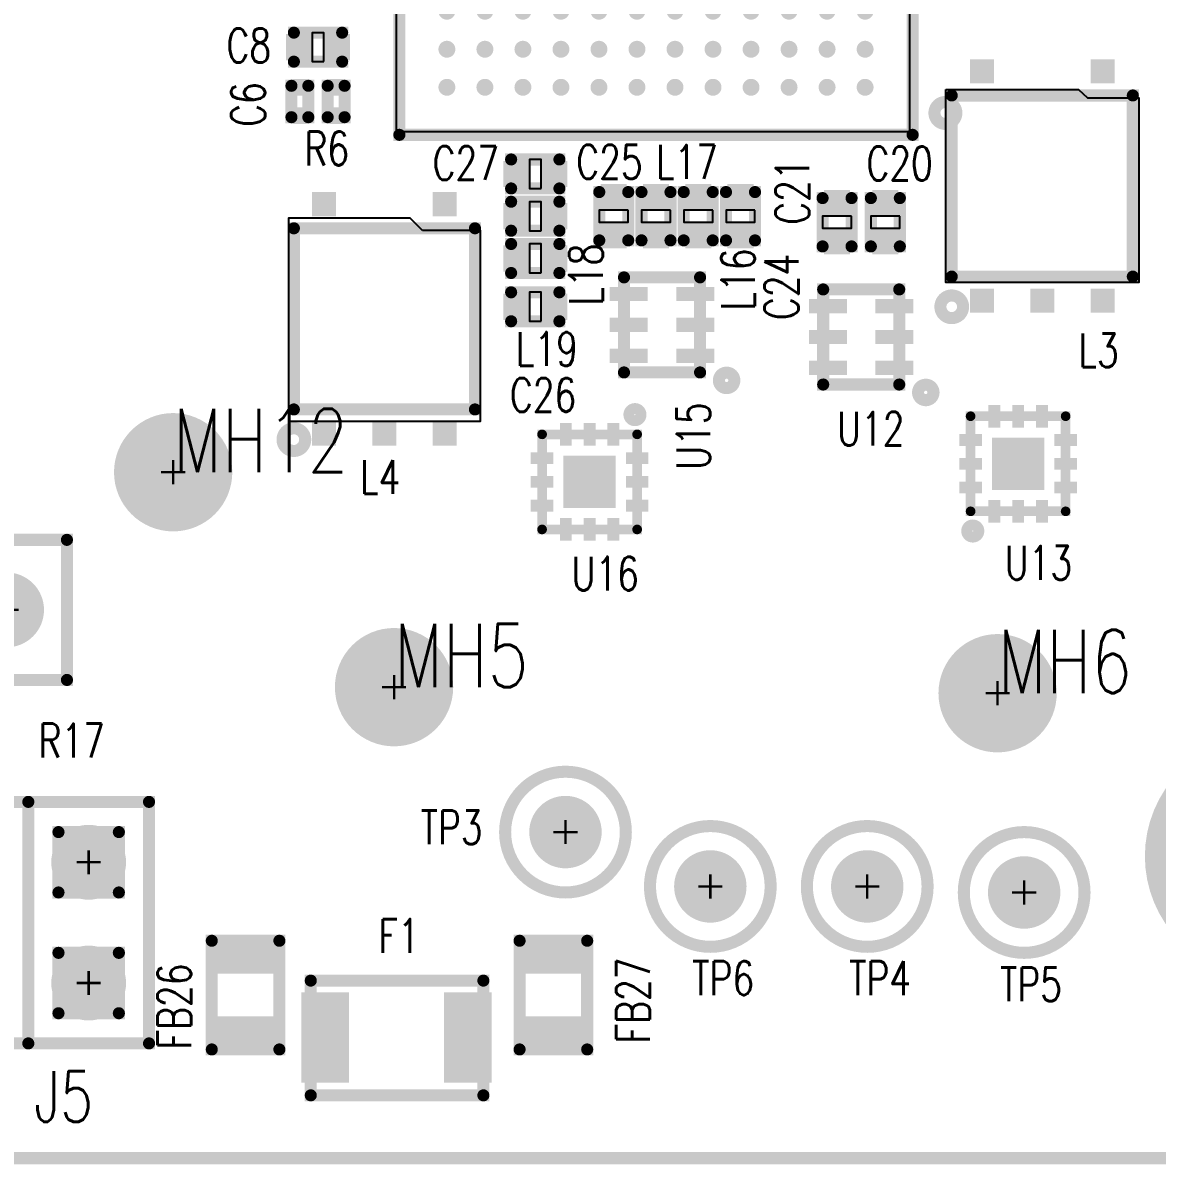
# Model space of a CAD drawing. Extents: x -0.21 to 4.38, y -0.01 to 2.51.
# Drawn here: x 2.47 to 3.41, y -0.005 to 0.94 of the extents above; entities that cross this region are included whole.
import ezdxf

# ---------------------------------------------------------------- set-up
doc = ezdxf.new("R2010")
doc.units = 0
for name, pattern in [('KEEPOUT_00001000', [2, 1, 1]), ('KEEPOUT_00011000', [2, 1, 1]), ('KEEPOUT_00011110', [2, 1, 1])]:
    doc.linetypes.add(name, pattern=pattern)
for name, color, linetype in [('BOARD_OUTLINE_00', 5, 'CONTINUOUS'), ('DRIL_NPLTE_THRU_01', 136, 'CONTINUOUS'), ('DRIL_PLTE_THRU_01', 136, 'CONTINUOUS'), ('DRIL_SYMBOL', 5, 'CONTINUOUS'), ('KEEPOUT_01', 2, 'CONTINUOUS'), ('PADS_INNER', 4, 'CONTINUOUS'), ('PADS_TOP', 4, 'CONTINUOUS'), ('PART_NAME_01', 2, 'CONTINUOUS'), ('PART_TOP_2DLINE_00', 3, 'CONTINUOUS'), ('PART_TOP_2DLINE_01', 3, 'CONTINUOUS'), ('PART_TOP_2DLINE_27', 3, 'CONTINUOUS')]:
    doc.layers.add(name, color=color, linetype=linetype)
doc.styles.add('W0$004', font='simplex', dxfattribs={"width": 0.75})
doc.styles.add('W0$006', font='simplex', dxfattribs={"width": 0.75})
doc.styles.add('W0$01', font='simplex', dxfattribs={"width": 0.75})

# ---------------------------------------------------------------- blocks, each defined once
blk = doc.blocks.new('BOARD_464')
at = {"layer": 'BOARD_OUTLINE_00', "const_width": 0.01}
blk.add_lwpolyline([(0.25, 0), (4.25, 0), (4.25, 2.5), (0.25, 2.5)], close=True, dxfattribs=at)
blk = doc.blocks.new('KEEPOUT_530')
at = {"layer": 'KEEPOUT_01', "linetype": 'KEEPOUT_00011000'}
blk.add_lwpolyline([(-0.01, 0), (0.1, 0), (0.1075, -0.007), (0.15, -0.007), (0.15, -0.16), (-0.01, -0.16)], close=True, dxfattribs=at)
blk = doc.blocks.new('KEEPOUT_532')
at = {"layer": 'KEEPOUT_01', "linetype": 'KEEPOUT_00011000'}
blk.add_lwpolyline([(0, 0), (-0.01015, 0.01015), (-0.111, 0.01015), (-0.111, -0.1581), (0.0482, -0.1581), (0.0482, 0)], close=True, dxfattribs=at)
blk = doc.blocks.new('KEEPOUT_612')
at = {"layer": 'KEEPOUT_01', "linetype": 'KEEPOUT_00001000'}
blk.add_lwpolyline([(0, 0), (0.425, 0), (0.425, -0.425), (0, -0.425)], close=True, dxfattribs=at)
blk = doc.blocks.new('SMOOTH_0$01')
at = {"const_width": 0.005}
blk.add_lwpolyline([(-0.0025, 0, 1), (0.0025, 0, 1)], format="xyb", close=True, dxfattribs=at)
blk = doc.blocks.new('PART_BODY_TOP_420')
at = {"layer": 'KEEPOUT_01', "linetype": 'KEEPOUT_00011110'}
blk.add_lwpolyline([(-0.00492, 0.012), (-0.00492, -0.012), (0.00492, -0.012), (0.00492, 0.012)], close=True, dxfattribs=at)
at = {"layer": 'PART_TOP_2DLINE_01', "const_width": 0.01}
blk.add_lwpolyline([(0.02, 0.012), (0.02, -0.012), (-0.02, -0.012), (-0.02, 0.012)], close=True, dxfattribs=at)
at = {"layer": 'PART_TOP_2DLINE_01'}
for p in [(-0.02, 0.012), (0.02, 0.012), (-0.02, -0.012), (0.02, -0.012)]:
    blk.add_blockref('SMOOTH_0$01', p, dxfattribs=at)
blk = doc.blocks.new('DRIL_HOLE_0')
blk.add_lwpolyline([(0, 0, 1), (0, 0, 1)], format="xyb", close=True)
blk = doc.blocks.new('PAD_0')
blk.add_lwpolyline([(0, 0, 1), (0, 0, 1)], format="xyb", close=True)
blk = doc.blocks.new('PAD_1')
at = {"const_width": 0.02165}
blk.add_lwpolyline([(-0.01083, 0), (0.01083, 0)], dxfattribs=at)
blk = doc.blocks.new('STK_TOP_12')
at = {"layer": 'DRIL_NPLTE_THRU_01'}
blk.add_blockref('DRIL_HOLE_0', (0, 0), dxfattribs=at)
at = {"layer": 'PADS_INNER'}
blk.add_blockref('PAD_0', (0, 0), dxfattribs=at)
at = {"layer": 'PADS_TOP'}
blk.add_blockref('PAD_1', (0, 0), dxfattribs=at)
blk = doc.blocks.new('SYM_TOP_3')
for name, p in [('STK_TOP_12', (-0.01575, 0)), ('PART_BODY_TOP_420', (0, 0)), ('STK_TOP_12', (0.01575, 0))]:
    blk.add_blockref(name, p)
blk = doc.blocks.new('PART_TOP_106')
blk.add_blockref('SYM_TOP_3', (0, 0))
at = {"layer": 'PART_NAME_01', "style": 'W0$004', "width": 0.75}
blk.add_text('C20', height=0.028, rotation=90, dxfattribs=at).set_placement((-0.0346, -0.0156))
blk = doc.blocks.new('PART_TOP_107')
blk.add_blockref('SYM_TOP_3', (0, 0))
at = {"layer": 'PART_NAME_01', "style": 'W0$004', "width": 0.75}
blk.add_text('C21', height=0.028, rotation=180, dxfattribs=at).set_placement((0.002, -0.023))
blk = doc.blocks.new('PART_TOP_110')
blk.add_blockref('SYM_TOP_3', (0, 0))
at = {"layer": 'PART_NAME_01', "style": 'W0$004', "width": 0.75}
blk.add_text('C24', height=0.028, rotation=180, dxfattribs=at).set_placement((0.086, 0.048))
blk = doc.blocks.new('PART_TOP_111')
blk.add_blockref('SYM_TOP_3', (0, 0))
at = {"layer": 'PART_NAME_01', "style": 'W0$004', "width": 0.75}
blk.add_text('C25', height=0.028, rotation=90, dxfattribs=at).set_placement((-0.031, -0.031))
blk = doc.blocks.new('PART_TOP_112')
blk.add_blockref('SYM_TOP_3', (0, 0))
at = {"layer": 'PART_NAME_01', "style": 'W0$004', "width": 0.75}
blk.add_text('C26', height=0.028, rotation=180, dxfattribs=at).set_placement((0.021, 0.087))
blk = doc.blocks.new('PART_TOP_113')
blk.add_blockref('SYM_TOP_3', (0, 0))
at = {"layer": 'PART_NAME_01', "style": 'W0$004', "width": 0.75}
blk.add_text('C27', height=0.028, rotation=180, dxfattribs=at).set_placement((0.085, 0.005))
blk = doc.blocks.new('PART_BODY_TOP_425')
at = {"layer": 'PART_TOP_2DLINE_01', "const_width": 0.01}
blk.add_lwpolyline([(-0.013, -0.007), (0.013, -0.007), (0.013, 0.007), (-0.013, 0.007)], close=True, dxfattribs=at)
at = {"layer": 'PART_TOP_2DLINE_01'}
for p in [(-0.013, 0.007), (0.013, 0.007), (-0.013, -0.007), (0.013, -0.007)]:
    blk.add_blockref('SMOOTH_0$01', p, dxfattribs=at)
blk = doc.blocks.new('PAD_6')
at = {"const_width": 0.01181}
blk.add_lwpolyline([(-0.00689, 0), (0.00689, 0)], dxfattribs=at)
blk = doc.blocks.new('STK_TOP_17')
at = {"layer": 'DRIL_NPLTE_THRU_01'}
blk.add_blockref('DRIL_HOLE_0', (0, 0), dxfattribs=at)
at = {"layer": 'PADS_INNER'}
blk.add_blockref('PAD_0', (0, 0), dxfattribs=at)
at = {"layer": 'PADS_TOP'}
blk.add_blockref('PAD_6', (0, 0), dxfattribs=at)
blk = doc.blocks.new('SYM_TOP_8')
for name, p in [('PART_BODY_TOP_425', (0, 0)), ('STK_TOP_17', (-0.01181, 0)), ('STK_TOP_17', (0.01181, 0))]:
    blk.add_blockref(name, p)
blk = doc.blocks.new('PART_TOP_144')
blk.add_blockref('SYM_TOP_8', (0, 0))
at = {"layer": 'PART_NAME_01', "style": 'W0$004', "width": 0.75}
blk.add_text('C6', height=0.028, dxfattribs=at).set_placement((-0.021, 0.0289))
blk = doc.blocks.new('PART_TOP_166')
blk.add_blockref('SYM_TOP_3', (0, 0))
at = {"layer": 'PART_NAME_01', "style": 'W0$004', "width": 0.75}
blk.add_text('C8', height=0.028, rotation=180, dxfattribs=at).set_placement((0.0758, 0.0126))
blk = doc.blocks.new('PART_BODY_TOP_427')
at = {"layer": 'PART_TOP_2DLINE_27', "const_width": 0.01}
blk.add_lwpolyline([(-0.062, 0, 1), (0.062, 0, 1)], format="xyb", close=True, dxfattribs=at)
blk = doc.blocks.new('DRIL_SYMBOL_0$101')
at = {"layer": 'DRIL_SYMBOL', "const_width": 0.002}
for points in [[(0, -0.01), (0, 0.01)], [(-0.01, 0), (0.01, 0)]]:
    blk.add_lwpolyline(points, dxfattribs=at)
blk = doc.blocks.new('DRIL_HOLE_0$101')
at = {"const_width": 0.0505}
blk.add_lwpolyline([(-0.02525, 0, 1), (0.02525, 0, 1)], format="xyb", close=True, dxfattribs=at)
blk.add_blockref('DRIL_SYMBOL_0$101', (0, 0))
blk = doc.blocks.new('PAD_10')
at = {"const_width": 0.0615}
blk.add_lwpolyline([(0, -0.03075, 1), (0, 0.03075, 1)], format="xyb", close=True, dxfattribs=at)
blk = doc.blocks.new('PAD_12')
at = {"const_width": 0.1}
blk.add_lwpolyline([(0, -0.05, 1), (0, 0.05, 1)], format="xyb", close=True, dxfattribs=at)
blk = doc.blocks.new('STK_TOP_132')
at = {"layer": 'DRIL_PLTE_THRU_01'}
blk.add_blockref('DRIL_HOLE_0$101', (0, 0), dxfattribs=at)
at = {"layer": 'PADS_INNER'}
blk.add_blockref('PAD_10', (0, 0), dxfattribs=at)
at = {"layer": 'PADS_TOP'}
blk.add_blockref('PAD_12', (0, 0), dxfattribs=at)
blk = doc.blocks.new('SYM_TOP_10')
for name in ['STK_TOP_132', 'PART_BODY_TOP_427']:
    blk.add_blockref(name, (0, 0))
blk = doc.blocks.new('PART_TOP_188')
blk.add_blockref('SYM_TOP_10', (0, 0))
at = {"layer": 'PART_NAME_01', "width": 0.75}
for height, style, p in [(0.028, 'W0$004', (-0.03, 0.12)), (0.0525, 'W0$01', (-0.03, 0.08))]:
    blk.add_text('MH1', height=height, dxfattribs=dict(at, style=style)).set_placement(p)
blk = doc.blocks.new('PART_BODY_TOP_428')
at = {"layer": 'KEEPOUT_01', "linetype": 'KEEPOUT_00011110'}
blk.add_lwpolyline([(-0.00492, 0.012), (-0.00492, -0.012), (0.00492, -0.012), (0.00492, 0.012)], close=True, dxfattribs=at)
at = {"layer": 'PART_TOP_2DLINE_01', "const_width": 0.01}
blk.add_lwpolyline([(0.02, 0.012), (0.02, -0.012), (-0.02, -0.012), (-0.02, 0.012)], close=True, dxfattribs=at)
at = {"layer": 'PART_TOP_2DLINE_01'}
for p in [(-0.02, 0.012), (0.02, 0.012), (-0.02, -0.012), (0.02, -0.012)]:
    blk.add_blockref('SMOOTH_0$01', p, dxfattribs=at)
blk = doc.blocks.new('SYM_TOP_11')
for name, p in [('STK_TOP_12', (-0.01575, 0)), ('PART_BODY_TOP_428', (0, 0)), ('STK_TOP_12', (0.01575, 0))]:
    blk.add_blockref(name, p)
blk = doc.blocks.new('PART_TOP_215')
blk.add_blockref('SYM_TOP_11', (0, 0))
at = {"layer": 'PART_NAME_01', "style": 'W0$004', "width": 0.75}
blk.add_text('R17', height=0.028, dxfattribs=at).set_placement((0.0485, -0.0132))
blk = doc.blocks.new('PART_BODY_TOP_430')
at = {"layer": 'PART_TOP_2DLINE_01', "const_width": 0.01}
blk.add_lwpolyline([(-0.013, -0.007), (0.013, -0.007), (0.013, 0.007), (-0.013, 0.007)], close=True, dxfattribs=at)
at = {"layer": 'PART_TOP_2DLINE_01'}
for p in [(-0.013, 0.007), (0.013, 0.007), (-0.013, -0.007), (0.013, -0.007)]:
    blk.add_blockref('SMOOTH_0$01', p, dxfattribs=at)
blk = doc.blocks.new('SYM_TOP_13')
for name, p in [('PART_BODY_TOP_430', (0, 0)), ('STK_TOP_17', (-0.01181, 0)), ('STK_TOP_17', (0.01181, 0))]:
    blk.add_blockref(name, p)
blk = doc.blocks.new('PART_TOP_250')
blk.add_blockref('SYM_TOP_13', (0, 0))
at = {"layer": 'PART_NAME_01', "style": 'W0$004', "width": 0.75}
blk.add_text('R6', height=0.028, rotation=270, dxfattribs=at).set_placement((-0.0529, 0.0262))
blk = doc.blocks.new('PART_BODY_TOP_435')
at = {"layer": 'PART_TOP_2DLINE_00', "const_width": 0.01}
blk.add_lwpolyline([(0.05, 0.05), (-0.45, 0.05), (-0.45, -0.15), (0.05, -0.15)], close=True, dxfattribs=at)
at = {"layer": 'PART_TOP_2DLINE_27', "const_width": 0.01}
for points in [[(-0.35, 0.05), (-0.35, -0.15)], [(-0.25, 0.05), (-0.25, -0.15)], [(-0.15, 0.05), (-0.15, -0.15)], [(-0.05, 0.05), (-0.05, -0.15)], [(-0.375, 0.025), (-0.425, -0.025)], [(-0.425, 0.025), (-0.375, -0.025)], [(-0.425, -0.025), (-0.375, -0.025), (-0.375, 0.025), (-0.425, 0.025), (-0.425, -0.025)], [(-0.275, 0.025), (-0.325, -0.025)], [(-0.325, 0.025), (-0.275, -0.025)], [(-0.325, -0.025), (-0.275, -0.025), (-0.275, 0.025), (-0.325, 0.025), (-0.325, -0.025)], [(-0.175, 0.025), (-0.225, -0.025)], [(-0.225, 0.025), (-0.175, -0.025)], [(-0.225, -0.025), (-0.175, -0.025), (-0.175, 0.025), (-0.225, 0.025), (-0.225, -0.025)], [(-0.075, 0.025), (-0.125, -0.025)], [(-0.125, 0.025), (-0.075, -0.025)], [(-0.125, -0.025), (-0.075, -0.025), (-0.075, 0.025), (-0.125, 0.025), (-0.125, -0.025)], [(0.025, 0.025), (-0.025, -0.025)], [(-0.025, 0.025), (0.025, -0.025)], [(-0.025, -0.025), (0.025, -0.025), (0.025, 0.025), (-0.025, 0.025), (-0.025, -0.025)], [(-0.375, -0.075), (-0.425, -0.125)], [(-0.425, -0.075), (-0.375, -0.125)], [(-0.425, -0.125), (-0.375, -0.125), (-0.375, -0.075), (-0.425, -0.075), (-0.425, -0.125)], [(-0.275, -0.075), (-0.325, -0.125)], [(-0.325, -0.075), (-0.275, -0.125)], [(-0.325, -0.125), (-0.275, -0.125), (-0.275, -0.075), (-0.325, -0.075), (-0.325, -0.125)], [(-0.175, -0.075), (-0.225, -0.125)], [(-0.225, -0.075), (-0.175, -0.125)], [(-0.225, -0.125), (-0.175, -0.125), (-0.175, -0.075), (-0.225, -0.075), (-0.225, -0.125)], [(-0.075, -0.075), (-0.125, -0.125)], [(-0.125, -0.075), (-0.075, -0.125)], [(-0.125, -0.125), (-0.075, -0.125), (-0.075, -0.075), (-0.125, -0.075), (-0.125, -0.125)], [(0.025, -0.075), (-0.025, -0.125)], [(-0.025, -0.075), (0.025, -0.125)], [(-0.025, -0.125), (0.025, -0.125), (0.025, -0.075), (-0.025, -0.075), (-0.025, -0.125)]]:
    blk.add_lwpolyline(points, dxfattribs=at)
at = {"layer": 'PART_TOP_2DLINE_00'}
for p in [(-0.45, 0.05), (0.05, 0.05), (-0.45, -0.15), (0.05, -0.15)]:
    blk.add_blockref('SMOOTH_0$01', p, dxfattribs=at)
at = {"layer": 'PART_TOP_2DLINE_27'}
for p in [(-0.35, 0.05), (-0.25, 0.05), (-0.15, 0.05), (-0.05, 0.05), (-0.425, 0.025), (-0.425, 0.025), (-0.375, 0.025), (-0.375, 0.025), (-0.325, 0.025), (-0.325, 0.025), (-0.275, 0.025), (-0.275, 0.025), (-0.225, 0.025), (-0.225, 0.025), (-0.175, 0.025), (-0.175, 0.025), (-0.125, 0.025), (-0.125, 0.025), (-0.075, 0.025), (-0.075, 0.025), (-0.025, 0.025), (-0.025, 0.025), (0.025, 0.025), (0.025, 0.025), (-0.425, -0.025), (-0.425, -0.025), (-0.425, -0.025), (-0.375, -0.025), (-0.375, -0.025), (-0.325, -0.025), (-0.325, -0.025), (-0.325, -0.025), (-0.275, -0.025), (-0.275, -0.025), (-0.225, -0.025), (-0.225, -0.025), (-0.225, -0.025), (-0.175, -0.025), (-0.175, -0.025), (-0.125, -0.025), (-0.125, -0.025), (-0.125, -0.025), (-0.075, -0.025), (-0.075, -0.025), (-0.025, -0.025), (-0.025, -0.025), (-0.025, -0.025), (0.025, -0.025), (0.025, -0.025), (-0.425, -0.075), (-0.425, -0.075), (-0.375, -0.075), (-0.375, -0.075), (-0.325, -0.075), (-0.325, -0.075), (-0.275, -0.075), (-0.275, -0.075), (-0.225, -0.075), (-0.225, -0.075), (-0.175, -0.075), (-0.175, -0.075), (-0.125, -0.075), (-0.125, -0.075), (-0.075, -0.075), (-0.075, -0.075), (-0.025, -0.075), (-0.025, -0.075), (0.025, -0.075), (0.025, -0.075), (-0.425, -0.125), (-0.425, -0.125), (-0.425, -0.125), (-0.375, -0.125), (-0.375, -0.125), (-0.325, -0.125), (-0.325, -0.125), (-0.325, -0.125), (-0.275, -0.125), (-0.275, -0.125), (-0.225, -0.125), (-0.225, -0.125), (-0.225, -0.125), (-0.175, -0.125), (-0.175, -0.125), (-0.125, -0.125), (-0.125, -0.125), (-0.125, -0.125), (-0.075, -0.125), (-0.075, -0.125), (-0.025, -0.125), (-0.025, -0.125), (-0.025, -0.125), (0.025, -0.125), (0.025, -0.125), (-0.35, -0.15), (-0.25, -0.15), (-0.15, -0.15), (-0.05, -0.15)]:
    blk.add_blockref('SMOOTH_0$01', p, dxfattribs=at)
blk = doc.blocks.new('DRIL_SYMBOL_0$039')
at = {"layer": 'DRIL_SYMBOL', "const_width": 0.002}
for points in [[(0, -0.01), (0, 0.01)], [(-0.01, 0), (0.01, 0)]]:
    blk.add_lwpolyline(points, dxfattribs=at)
blk = doc.blocks.new('DRIL_HOLE_0$039')
at = {"const_width": 0.0195}
blk.add_lwpolyline([(-0.00975, 0, 1), (0.00975, 0, 1)], format="xyb", close=True, dxfattribs=at)
blk.add_blockref('DRIL_SYMBOL_0$039', (0, 0))
blk = doc.blocks.new('PAD_22')
at = {"const_width": 0.031}
blk.add_lwpolyline([(0, -0.0155, 1), (0, 0.0155, 1)], format="xyb", close=True, dxfattribs=at)
blk = doc.blocks.new('PAD_23')
at = {"const_width": 0.062}
blk.add_lwpolyline([(-0.031, 0), (0.031, 0)], dxfattribs=at)
blk = doc.blocks.new('STK_TOP_27')
at = {"layer": 'DRIL_PLTE_THRU_01'}
blk.add_blockref('DRIL_HOLE_0$039', (0, 0), dxfattribs=at)
at = {"layer": 'PADS_INNER'}
blk.add_blockref('PAD_22', (0, 0), dxfattribs=at)
at = {"layer": 'PADS_TOP'}
blk.add_blockref('PAD_23', (0, 0), dxfattribs=at)
blk = doc.blocks.new('STK_TOP_26')
at = {"layer": 'DRIL_PLTE_THRU_01'}
blk.add_blockref('DRIL_HOLE_0$039', (0, 0), dxfattribs=at)
at = {"layer": 'PADS_INNER'}
blk.add_blockref('PAD_22', (0, 0), dxfattribs=at)
at = {"layer": 'PADS_TOP'}
blk.add_blockref('PAD_22', (0, 0), dxfattribs=at)
blk = doc.blocks.new('SYM_TOP_18')
for name, p in [('PART_BODY_TOP_435', (0, 0)), ('STK_TOP_26', (-0.4, 0)), ('STK_TOP_26', (-0.3, 0)), ('STK_TOP_26', (-0.2, 0)), ('STK_TOP_26', (-0.1, 0)), ('STK_TOP_27', (0, 0)), ('STK_TOP_26', (-0.4, -0.1)), ('STK_TOP_26', (-0.3, -0.1)), ('STK_TOP_26', (-0.2, -0.1)), ('STK_TOP_26', (-0.1, -0.1)), ('STK_TOP_26', (0, -0.1))]:
    blk.add_blockref(name, p)
blk = doc.blocks.new('PART_TOP_318')
blk.add_blockref('SYM_TOP_18', (0, 0))
at = {"layer": 'PART_NAME_01', "style": 'W0$006', "width": 0.75}
blk.add_text('J5', height=0.042, rotation=180, dxfattribs=at).set_placement((-0.355, 0.115))
blk = doc.blocks.new('PART_BODY_TOP_438')
at = {"layer": 'PART_TOP_2DLINE_00', "const_width": 0.01}
blk.add_lwpolyline([(0.06561, 0.1, 1), (0.08439, 0.1, 1)], format="xyb", close=True, dxfattribs=at)
blk.add_lwpolyline([(-0.075, -0.075), (0.075, -0.075), (0.075, 0.075), (-0.075, 0.075), (-0.075, -0.075)], dxfattribs=at)
at = {"layer": 'PART_TOP_2DLINE_00'}
for p in [(-0.075, 0.075), (0.075, 0.075), (-0.075, -0.075), (-0.075, -0.075), (0.075, -0.075)]:
    blk.add_blockref('SMOOTH_0$01', p, dxfattribs=at)
blk = doc.blocks.new('PAD_25')
at = {"const_width": 0.02}
blk.add_lwpolyline([(-0.01, 0), (0.01, 0)], dxfattribs=at)
blk = doc.blocks.new('STK_TOP_29')
at = {"layer": 'DRIL_NPLTE_THRU_01'}
blk.add_blockref('DRIL_HOLE_0', (0, 0), dxfattribs=at)
at = {"layer": 'PADS_INNER'}
blk.add_blockref('PAD_0', (0, 0), dxfattribs=at)
at = {"layer": 'PADS_TOP'}
blk.add_blockref('PAD_25', (0, 0), dxfattribs=at)
blk = doc.blocks.new('SYM_TOP_21')
for name, p in [('PART_BODY_TOP_438', (0, 0)), ('STK_TOP_29', (-0.05, 0.095)), ('STK_TOP_29', (0, 0.095)), ('STK_TOP_29', (0.05, 0.095)), ('STK_TOP_29', (-0.05, -0.095)), ('STK_TOP_29', (0.05, -0.095))]:
    blk.add_blockref(name, p)
blk = doc.blocks.new('PART_TOP_325')
blk.add_blockref('SYM_TOP_21', (0, 0))
at = {"layer": 'PART_NAME_01', "style": 'W0$004', "width": 0.75}
blk.add_text('L3', height=0.028, rotation=180, dxfattribs=at).set_placement((-0.03, 0.15))
blk = doc.blocks.new('PART_TOP_326')
blk.add_blockref('SYM_TOP_21', (0, 0))
at = {"layer": 'PART_NAME_01', "style": 'W0$004', "width": 0.75}
blk.add_text('L4', height=0.028, rotation=180, dxfattribs=at).set_placement((0.02, 0.145))
blk = doc.blocks.new('PART_BODY_TOP_442')
at = {"layer": 'PART_TOP_2DLINE_00', "const_width": 0.01}
for points in [[(-0.05, 0, 1), (0.05, 0, 1)], [(0, -0.025, 1), (0, 0.025, 1)]]:
    blk.add_lwpolyline(points, format="xyb", close=True, dxfattribs=at)
blk = doc.blocks.new('PAD_27')
at = {"const_width": 0.03}
blk.add_lwpolyline([(0, -0.015, 1), (0, 0.015, 1)], format="xyb", close=True, dxfattribs=at)
blk = doc.blocks.new('STK_TOP_32')
at = {"layer": 'DRIL_PLTE_THRU_01'}
blk.add_blockref('DRIL_HOLE_0$039', (0, 0), dxfattribs=at)
at = {"layer": 'PADS_INNER'}
blk.add_blockref('PAD_27', (0, 0), dxfattribs=at)
at = {"layer": 'PADS_TOP'}
blk.add_blockref('PAD_27', (0, 0), dxfattribs=at)
blk = doc.blocks.new('SYM_TOP_25')
for name in ['PART_BODY_TOP_442', 'STK_TOP_32']:
    blk.add_blockref(name, (0, 0))
blk = doc.blocks.new('PART_TOP_332')
blk.add_blockref('SYM_TOP_25', (0, 0))
at = {"layer": 'PART_NAME_01', "style": 'W0$004', "width": 0.75}
blk.add_text('TP3', height=0.028, rotation=180, dxfattribs=at).set_placement((0.12, 0.01))
blk = doc.blocks.new('PART_TOP_334')
blk.add_blockref('SYM_TOP_25', (0, 0))
at = {"layer": 'PART_NAME_01', "style": 'W0$004', "width": 0.75}
blk.add_text('TP4', height=0.028, rotation=180, dxfattribs=at).set_placement((0.015, 0.09))
blk = doc.blocks.new('PART_TOP_335')
blk.add_blockref('SYM_TOP_25', (0, 0))
at = {"layer": 'PART_NAME_01', "style": 'W0$004', "width": 0.75}
blk.add_text('TP5', height=0.028, rotation=180, dxfattribs=at).set_placement((0.02, 0.09))
blk = doc.blocks.new('PART_TOP_336')
blk.add_blockref('SYM_TOP_25', (0, 0))
at = {"layer": 'PART_NAME_01', "style": 'W0$004', "width": 0.75}
blk.add_text('TP6', height=0.028, rotation=180, dxfattribs=at).set_placement((0.015, 0.09))
blk = doc.blocks.new('PART_BODY_TOP_445')
at = {"layer": 'PART_TOP_2DLINE_00', "const_width": 0.01}
blk.add_lwpolyline([(-0.2126, -0.2126), (-0.2126, 0.2126), (0.2126, 0.2126), (0.2126, -0.2126)], close=True, dxfattribs=at)
blk.add_lwpolyline([(-0.24885, 0.19449, 1), (-0.23067, 0.19449, 1)], format="xyb", close=True, dxfattribs=at)
at = {"layer": 'PART_TOP_2DLINE_00'}
for p in [(-0.2126, 0.2126), (0.2126, 0.2126), (-0.2126, -0.2126), (0.2126, -0.2126)]:
    blk.add_blockref('SMOOTH_0$01', p, dxfattribs=at)
blk = doc.blocks.new('PAD_30')
at = {"const_width": 0.007}
blk.add_lwpolyline([(0, -0.0035, 1), (0, 0.0035, 1)], format="xyb", close=True, dxfattribs=at)
blk = doc.blocks.new('STK_TOP_36')
at = {"layer": 'DRIL_NPLTE_THRU_01'}
blk.add_blockref('DRIL_HOLE_0', (0, 0), dxfattribs=at)
at = {"layer": 'PADS_INNER'}
blk.add_blockref('PAD_0', (0, 0), dxfattribs=at)
at = {"layer": 'PADS_TOP'}
blk.add_blockref('PAD_30', (0, 0), dxfattribs=at)
blk = doc.blocks.new('SYM_TOP_28')
for name, p in [('PART_BODY_TOP_445', (0, 0)), ('STK_TOP_36', (-0.17323, 0.17323)), ('STK_TOP_36', (-0.14173, 0.17323)), ('STK_TOP_36', (-0.11024, 0.17323)), ('STK_TOP_36', (-0.07874, 0.17323)), ('STK_TOP_36', (-0.04724, 0.17323)), ('STK_TOP_36', (-0.01575, 0.17323)), ('STK_TOP_36', (0.01575, 0.17323)), ('STK_TOP_36', (0.04724, 0.17323)), ('STK_TOP_36', (0.07874, 0.17323)), ('STK_TOP_36', (0.11024, 0.17323)), ('STK_TOP_36', (0.14173, 0.17323)), ('STK_TOP_36', (0.17323, 0.17323)), ('STK_TOP_36', (-0.17323, 0.14173)), ('STK_TOP_36', (-0.14173, 0.14173)), ('STK_TOP_36', (-0.11024, 0.14173)), ('STK_TOP_36', (-0.07874, 0.14173)), ('STK_TOP_36', (-0.04724, 0.14173)), ('STK_TOP_36', (-0.01575, 0.14173)), ('STK_TOP_36', (0.01575, 0.14173)), ('STK_TOP_36', (0.04724, 0.14173)), ('STK_TOP_36', (0.07874, 0.14173)), ('STK_TOP_36', (0.11024, 0.14173)), ('STK_TOP_36', (0.14173, 0.14173)), ('STK_TOP_36', (0.17323, 0.14173)), ('STK_TOP_36', (-0.17323, 0.11024)), ('STK_TOP_36', (-0.14173, 0.11024)), ('STK_TOP_36', (-0.11024, 0.11024)), ('STK_TOP_36', (-0.07874, 0.11024)), ('STK_TOP_36', (-0.04724, 0.11024)), ('STK_TOP_36', (-0.01575, 0.11024)), ('STK_TOP_36', (0.01575, 0.11024)), ('STK_TOP_36', (0.04724, 0.11024)), ('STK_TOP_36', (0.07874, 0.11024)), ('STK_TOP_36', (0.11024, 0.11024)), ('STK_TOP_36', (0.14173, 0.11024)), ('STK_TOP_36', (0.17323, 0.11024)), ('STK_TOP_36', (-0.17323, 0.07874)), ('STK_TOP_36', (-0.14173, 0.07874)), ('STK_TOP_36', (-0.11024, 0.07874)), ('STK_TOP_36', (-0.07874, 0.07874)), ('STK_TOP_36', (-0.04724, 0.07874)), ('STK_TOP_36', (-0.01575, 0.07874)), ('STK_TOP_36', (0.01575, 0.07874)), ('STK_TOP_36', (0.04724, 0.07874)), ('STK_TOP_36', (0.07874, 0.07874)), ('STK_TOP_36', (0.11024, 0.07874)), ('STK_TOP_36', (0.14173, 0.07874)), ('STK_TOP_36', (0.17323, 0.07874)), ('STK_TOP_36', (-0.17323, 0.04724)), ('STK_TOP_36', (-0.14173, 0.04724)), ('STK_TOP_36', (-0.11024, 0.04724)), ('STK_TOP_36', (-0.07874, 0.04724)), ('STK_TOP_36', (-0.04724, 0.04724)), ('STK_TOP_36', (-0.01575, 0.04724)), ('STK_TOP_36', (0.01575, 0.04724)), ('STK_TOP_36', (0.04724, 0.04724)), ('STK_TOP_36', (0.07874, 0.04724)), ('STK_TOP_36', (0.11024, 0.04724)), ('STK_TOP_36', (0.14173, 0.04724)), ('STK_TOP_36', (0.17323, 0.04724)), ('STK_TOP_36', (-0.17323, 0.01575)), ('STK_TOP_36', (-0.14173, 0.01575)), ('STK_TOP_36', (-0.11024, 0.01575)), ('STK_TOP_36', (-0.07874, 0.01575)), ('STK_TOP_36', (-0.04724, 0.01575)), ('STK_TOP_36', (-0.01575, 0.01575)), ('STK_TOP_36', (0.01575, 0.01575)), ('STK_TOP_36', (0.04724, 0.01575)), ('STK_TOP_36', (0.07874, 0.01575)), ('STK_TOP_36', (0.11024, 0.01575)), ('STK_TOP_36', (0.14173, 0.01575)), ('STK_TOP_36', (0.17323, 0.01575)), ('STK_TOP_36', (-0.17323, -0.01575)), ('STK_TOP_36', (-0.14173, -0.01575)), ('STK_TOP_36', (-0.11024, -0.01575)), ('STK_TOP_36', (-0.07874, -0.01575)), ('STK_TOP_36', (-0.04724, -0.01575)), ('STK_TOP_36', (-0.01575, -0.01575)), ('STK_TOP_36', (0.01575, -0.01575)), ('STK_TOP_36', (0.04724, -0.01575)), ('STK_TOP_36', (0.07874, -0.01575)), ('STK_TOP_36', (0.11024, -0.01575)), ('STK_TOP_36', (0.14173, -0.01575)), ('STK_TOP_36', (0.17323, -0.01575)), ('STK_TOP_36', (-0.17323, -0.04724)), ('STK_TOP_36', (-0.14173, -0.04724)), ('STK_TOP_36', (-0.11024, -0.04724)), ('STK_TOP_36', (-0.07874, -0.04724)), ('STK_TOP_36', (-0.04724, -0.04724)), ('STK_TOP_36', (-0.01575, -0.04724)), ('STK_TOP_36', (0.01575, -0.04724)), ('STK_TOP_36', (0.04724, -0.04724)), ('STK_TOP_36', (0.07874, -0.04724)), ('STK_TOP_36', (0.11024, -0.04724)), ('STK_TOP_36', (0.14173, -0.04724)), ('STK_TOP_36', (0.17323, -0.04724)), ('STK_TOP_36', (-0.17323, -0.07874)), ('STK_TOP_36', (-0.14173, -0.07874)), ('STK_TOP_36', (-0.11024, -0.07874)), ('STK_TOP_36', (-0.07874, -0.07874)), ('STK_TOP_36', (-0.04724, -0.07874)), ('STK_TOP_36', (-0.01575, -0.07874)), ('STK_TOP_36', (0.01575, -0.07874)), ('STK_TOP_36', (0.04724, -0.07874)), ('STK_TOP_36', (0.07874, -0.07874)), ('STK_TOP_36', (0.11024, -0.07874)), ('STK_TOP_36', (0.14173, -0.07874)), ('STK_TOP_36', (0.17323, -0.07874)), ('STK_TOP_36', (-0.17323, -0.11024)), ('STK_TOP_36', (-0.14173, -0.11024)), ('STK_TOP_36', (-0.11024, -0.11024)), ('STK_TOP_36', (-0.07874, -0.11024)), ('STK_TOP_36', (-0.04724, -0.11024)), ('STK_TOP_36', (-0.01575, -0.11024)), ('STK_TOP_36', (0.01575, -0.11024)), ('STK_TOP_36', (0.04724, -0.11024)), ('STK_TOP_36', (0.07874, -0.11024)), ('STK_TOP_36', (0.11024, -0.11024)), ('STK_TOP_36', (0.14173, -0.11024)), ('STK_TOP_36', (0.17323, -0.11024)), ('STK_TOP_36', (-0.17323, -0.14173)), ('STK_TOP_36', (-0.14173, -0.14173)), ('STK_TOP_36', (-0.11024, -0.14173)), ('STK_TOP_36', (-0.07874, -0.14173)), ('STK_TOP_36', (-0.04724, -0.14173)), ('STK_TOP_36', (-0.01575, -0.14173)), ('STK_TOP_36', (0.01575, -0.14173)), ('STK_TOP_36', (0.04724, -0.14173)), ('STK_TOP_36', (0.07874, -0.14173)), ('STK_TOP_36', (0.11024, -0.14173)), ('STK_TOP_36', (0.14173, -0.14173)), ('STK_TOP_36', (0.17323, -0.14173)), ('STK_TOP_36', (-0.17323, -0.17323)), ('STK_TOP_36', (-0.14173, -0.17323)), ('STK_TOP_36', (-0.11024, -0.17323)), ('STK_TOP_36', (-0.07874, -0.17323)), ('STK_TOP_36', (-0.04724, -0.17323)), ('STK_TOP_36', (-0.01575, -0.17323)), ('STK_TOP_36', (0.01575, -0.17323)), ('STK_TOP_36', (0.04724, -0.17323)), ('STK_TOP_36', (0.07874, -0.17323)), ('STK_TOP_36', (0.11024, -0.17323)), ('STK_TOP_36', (0.14173, -0.17323)), ('STK_TOP_36', (0.17323, -0.17323))]:
    blk.add_blockref(name, p)
blk = doc.blocks.new('PART_TOP_343')
blk.add_blockref('SYM_TOP_28', (0, 0))
at = {"layer": 'PART_NAME_01', "style": 'W0$004', "width": 0.75}
blk.add_text('U4', height=0.028, rotation=180, dxfattribs=at).set_placement((0.2609, 0.1039))
blk = doc.blocks.new('PART_BODY_TOP_446')
at = {"layer": 'PART_TOP_2DLINE_00', "const_width": 0.01}
blk.add_lwpolyline([(-0.05234, -0.0535, 1), (-0.03955, -0.0535, 1)], format="xyb", close=True, dxfattribs=at)
at = {"layer": 'PART_TOP_2DLINE_01', "const_width": 0.01}
blk.add_lwpolyline([(-0.03937, 0.0315), (-0.03937, -0.0315), (0.03937, -0.0315), (0.03937, 0.0315)], close=True, dxfattribs=at)
at = {"layer": 'PART_TOP_2DLINE_01'}
for p in [(-0.03937, 0.0315), (0.03937, 0.0315), (-0.03937, -0.0315), (0.03937, -0.0315)]:
    blk.add_blockref('SMOOTH_0$01', p, dxfattribs=at)
blk = doc.blocks.new('PAD_31')
at = {"const_width": 0.01181}
blk.add_lwpolyline([(-0.01575, 0), (0.01575, 0)], dxfattribs=at)
blk = doc.blocks.new('STK_TOP_37')
at = {"layer": 'DRIL_NPLTE_THRU_01'}
blk.add_blockref('DRIL_HOLE_0', (0, 0), dxfattribs=at)
at = {"layer": 'PADS_INNER'}
blk.add_blockref('PAD_0', (0, 0), dxfattribs=at)
at = {"layer": 'PADS_TOP', "rotation": 90}
blk.add_blockref('PAD_31', (0, 0), dxfattribs=at)
blk = doc.blocks.new('SYM_TOP_29')
for name, p in [('STK_TOP_37', (-0.02559, 0.02756)), ('STK_TOP_37', (0, 0.02756)), ('STK_TOP_37', (0.02559, 0.02756)), ('PART_BODY_TOP_446', (0, 0)), ('STK_TOP_37', (-0.02559, -0.02756)), ('STK_TOP_37', (0, -0.02756)), ('STK_TOP_37', (0.02559, -0.02756))]:
    blk.add_blockref(name, p)
blk = doc.blocks.new('PART_TOP_346')
blk.add_blockref('SYM_TOP_29', (0, 0))
at = {"layer": 'PART_NAME_01', "style": 'W0$004', "width": 0.75}
blk.add_text('U12', height=0.028, rotation=270, dxfattribs=at).set_placement((-0.09, 0.02))
blk = doc.blocks.new('PART_TOP_347')
blk.add_blockref('SYM_TOP_29', (0, 0))
at = {"layer": 'PART_NAME_01', "style": 'W0$004', "width": 0.75}
blk.add_text('U15', height=0.028, dxfattribs=at).set_placement((-0.12, -0.04))
blk = doc.blocks.new('SMOOTH_0$008')
at = {"const_width": 0.004}
blk.add_lwpolyline([(-0.002, 0, 1), (0.002, 0, 1)], format="xyb", close=True, dxfattribs=at)
blk = doc.blocks.new('PART_BODY_TOP_447')
at = {"layer": 'PART_TOP_2DLINE_00', "const_width": 0.008}
blk.add_lwpolyline([(-0.03937, -0.03937), (0.03937, -0.03937), (0.03937, 0.03937), (-0.03937, 0.03937)], close=True, dxfattribs=at)
at = {"layer": 'PART_TOP_2DLINE_01', "const_width": 0.01}
blk.add_lwpolyline([(-0.06023, 0.03757, 1), (-0.05114, 0.03757, 1)], format="xyb", close=True, dxfattribs=at)
at = {"layer": 'PART_TOP_2DLINE_00'}
for p in [(-0.03937, 0.03937), (0.03937, 0.03937), (-0.03937, -0.03937), (0.03937, -0.03937)]:
    blk.add_blockref('SMOOTH_0$008', p, dxfattribs=at)
blk = doc.blocks.new('PAD_32')
at = {"const_width": 0.00984}
blk.add_lwpolyline([(-0.00935, 0), (0.00935, 0)], dxfattribs=at)
blk = doc.blocks.new('STK_TOP_39')
at = {"layer": 'DRIL_NPLTE_THRU_01'}
blk.add_blockref('DRIL_HOLE_0', (0, 0), dxfattribs=at)
at = {"layer": 'PADS_INNER'}
blk.add_blockref('PAD_0', (0, 0), dxfattribs=at)
at = {"layer": 'PADS_TOP'}
blk.add_blockref('PAD_32', (0, 0), dxfattribs=at)
blk = doc.blocks.new('STK_TOP_38')
at = {"layer": 'DRIL_NPLTE_THRU_01'}
blk.add_blockref('DRIL_HOLE_0', (0, 0), dxfattribs=at)
at = {"layer": 'PADS_INNER'}
blk.add_blockref('PAD_0', (0, 0), dxfattribs=at)
at = {"layer": 'PADS_TOP', "rotation": 90}
blk.add_blockref('PAD_32', (0, 0), dxfattribs=at)
blk = doc.blocks.new('PAD_33')
at = {"const_width": 0.04331}
blk.add_lwpolyline([(-0.02165, 0), (0.02165, 0)], dxfattribs=at)
blk = doc.blocks.new('STK_TOP_40')
at = {"layer": 'DRIL_NPLTE_THRU_01'}
blk.add_blockref('DRIL_HOLE_0', (0, 0), dxfattribs=at)
at = {"layer": 'PADS_INNER'}
blk.add_blockref('PAD_0', (0, 0), dxfattribs=at)
at = {"layer": 'PADS_TOP'}
blk.add_blockref('PAD_33', (0, 0), dxfattribs=at)
blk = doc.blocks.new('SYM_TOP_30')
for name, p in [('STK_TOP_38', (-0.01969, 0.03937)), ('STK_TOP_38', (0, 0.03937)), ('STK_TOP_38', (0.01969, 0.03937)), ('PART_BODY_TOP_447', (0, 0)), ('STK_TOP_39', (-0.03937, 0.01969)), ('STK_TOP_40', (0, 0)), ('STK_TOP_39', (0.03937, 0.01969)), ('STK_TOP_39', (-0.03937, 0)), ('STK_TOP_39', (0.03937, 0)), ('STK_TOP_39', (-0.03937, -0.01969)), ('STK_TOP_39', (0.03937, -0.01969)), ('STK_TOP_38', (-0.01969, -0.03937)), ('STK_TOP_38', (0, -0.03937)), ('STK_TOP_38', (0.01969, -0.03937))]:
    blk.add_blockref(name, p)
blk = doc.blocks.new('PART_TOP_350')
blk.add_blockref('SYM_TOP_30', (0, 0))
at = {"layer": 'PART_NAME_01', "style": 'W0$004', "width": 0.75}
blk.add_text('U13', height=0.028, rotation=270, dxfattribs=at).set_placement((-0.096, 0.0111))
blk = doc.blocks.new('PART_TOP_351')
blk.add_blockref('SYM_TOP_30', (0, 0))
at = {"layer": 'PART_NAME_01', "style": 'W0$004', "width": 0.75}
blk.add_text('U16', height=0.028, rotation=90, dxfattribs=at).set_placement((0.09, -0.015))
blk = doc.blocks.new('PART_BODY_TOP_466')
at = {"layer": 'PART_TOP_2DLINE_27', "const_width": 0.01}
blk.add_lwpolyline([(-0.044, 0, 1), (0.044, 0, 1)], format="xyb", close=True, dxfattribs=at)
blk = doc.blocks.new('DRIL_SYMBOL_0$052')
at = {"layer": 'DRIL_SYMBOL', "const_width": 0.002}
for points in [[(0, -0.01), (0, 0.01)], [(-0.01, 0), (0.01, 0)]]:
    blk.add_lwpolyline(points, dxfattribs=at)
blk = doc.blocks.new('DRIL_HOLE_0$052')
at = {"const_width": 0.026}
blk.add_lwpolyline([(-0.013, 0, 1), (0.013, 0, 1)], format="xyb", close=True, dxfattribs=at)
blk.add_blockref('DRIL_SYMBOL_0$052', (0, 0))
blk = doc.blocks.new('PAD_54')
at = {"const_width": 0.044}
blk.add_lwpolyline([(0, -0.022, 1), (0, 0.022, 1)], format="xyb", close=True, dxfattribs=at)
blk = doc.blocks.new('STK_TOP_89')
at = {"layer": 'DRIL_PLTE_THRU_01'}
blk.add_blockref('DRIL_HOLE_0$052', (0, 0), dxfattribs=at)
at = {"layer": 'PADS_INNER'}
blk.add_blockref('PAD_54', (0, 0), dxfattribs=at)
at = {"layer": 'PADS_TOP'}
blk.add_blockref('PAD_54', (0, 0), dxfattribs=at)
blk = doc.blocks.new('SYM_TOP_47')
for name in ['PART_BODY_TOP_466', 'STK_TOP_89']:
    blk.add_blockref(name, (0, 0))
blk = doc.blocks.new('PART_TOP_404')
blk.add_blockref('SYM_TOP_47', (0, 0))
at = {"layer": 'PART_NAME_01', "style": 'W0$01', "width": 0.75}
blk.add_text('MH5', height=0.0525, dxfattribs=at).set_placement((0, 0))
blk = doc.blocks.new('PART_TOP_405')
blk.add_blockref('SYM_TOP_47', (0, 0))
at = {"layer": 'PART_NAME_01', "style": 'W0$01', "width": 0.75}
blk.add_text('MH6', height=0.0525, dxfattribs=at).set_placement((0, 0))
blk = doc.blocks.new('PART_TOP_409')
blk.add_blockref('SYM_TOP_47', (0, 0))
at = {"layer": 'PART_NAME_01', "style": 'W0$01', "width": 0.75}
blk.add_text('MH12', height=0.0525, dxfattribs=at).set_placement((0, 0))
blk = doc.blocks.new('PART_BODY_TOP_436')
at = {"layer": 'PART_TOP_2DLINE_00', "const_width": 0.01}
blk.add_lwpolyline([(-0.05, -0.058), (0.25, -0.058), (0.25, 0.058), (-0.05, 0.058), (-0.05, -0.058)], dxfattribs=at)
at = {"layer": 'PART_TOP_2DLINE_00'}
for p in [(-0.05, 0.058), (0.25, 0.058), (-0.05, -0.058), (-0.05, -0.058), (0.25, -0.058)]:
    blk.add_blockref('SMOOTH_0$01', p, dxfattribs=at)
blk = doc.blocks.new('SYM_TOP_19')
for name, p in [('PART_BODY_TOP_436', (0, 0)), ('STK_TOP_27', (0, 0)), ('STK_TOP_26', (0.1, 0)), ('STK_TOP_26', (0.2, 0))]:
    blk.add_blockref(name, p)
blk = doc.blocks.new('PART_TOP_416')
blk.add_blockref('SYM_TOP_19', (0, 0))
at = {"layer": 'PART_NAME_01', "style": 'W0$004', "width": 0.75}
blk.add_text('J51', height=0.028, dxfattribs=at).set_placement((0.07, 0.075))
blk = doc.blocks.new('PART_BODY_TOP_440')
at = {"layer": 'KEEPOUT_01', "linetype": 'KEEPOUT_00011110'}
blk.add_lwpolyline([(-0.00492, 0.012), (-0.00492, -0.012), (0.00492, -0.012), (0.00492, 0.012)], close=True, dxfattribs=at)
at = {"layer": 'PART_TOP_2DLINE_01', "const_width": 0.01}
blk.add_lwpolyline([(0.02, 0.012), (0.02, -0.012), (-0.02, -0.012), (-0.02, 0.012)], close=True, dxfattribs=at)
at = {"layer": 'PART_TOP_2DLINE_01'}
for p in [(-0.02, 0.012), (0.02, 0.012), (-0.02, -0.012), (0.02, -0.012)]:
    blk.add_blockref('SMOOTH_0$01', p, dxfattribs=at)
blk = doc.blocks.new('SYM_TOP_23')
for name, p in [('STK_TOP_12', (-0.01575, 0)), ('PART_BODY_TOP_440', (0, 0)), ('STK_TOP_12', (0.01575, 0))]:
    blk.add_blockref(name, p)
blk = doc.blocks.new('PART_TOP_446')
blk.add_blockref('SYM_TOP_23', (0, 0))
at = {"layer": 'PART_NAME_01', "style": 'W0$004', "width": 0.75}
blk.add_text('L16', height=0.028, rotation=180, dxfattribs=at).set_placement((0.078, 0.047))
blk = doc.blocks.new('PART_TOP_447')
blk.add_blockref('SYM_TOP_23', (0, 0))
at = {"layer": 'PART_NAME_01', "style": 'W0$004', "width": 0.75}
blk.add_text('L17', height=0.028, rotation=90, dxfattribs=at).set_placement((-0.031, 0))
blk = doc.blocks.new('PART_TOP_448')
blk.add_blockref('SYM_TOP_23', (0, 0))
at = {"layer": 'PART_NAME_01', "style": 'W0$004', "width": 0.75}
blk.add_text('L18', height=0.028, rotation=270, dxfattribs=at).set_placement((-0.056, 0.039))
blk = doc.blocks.new('PART_TOP_449')
blk.add_blockref('SYM_TOP_23', (0, 0))
at = {"layer": 'PART_NAME_01', "style": 'W0$004', "width": 0.75}
blk.add_text('L19', height=0.028, rotation=180, dxfattribs=at).set_placement((0.016, 0.124))
blk = doc.blocks.new('PART_BODY_TOP_432')
at = {"layer": 'PART_TOP_2DLINE_01', "const_width": 0.01}
blk.add_lwpolyline([(-0.045, -0.028), (0.045, -0.028), (0.045, 0.028), (-0.045, 0.028), (-0.045, -0.028)], dxfattribs=at)
at = {"layer": 'PART_TOP_2DLINE_01'}
for p in [(-0.045, 0.028), (0.045, 0.028), (-0.045, -0.028), (-0.045, -0.028), (0.045, -0.028)]:
    blk.add_blockref('SMOOTH_0$01', p, dxfattribs=at)
blk = doc.blocks.new('PAD_5')
at = {"const_width": 0.0315}
blk.add_lwpolyline([(-0.02657, 0), (0.02657, 0)], dxfattribs=at)
blk = doc.blocks.new('STK_TOP_15')
at = {"layer": 'DRIL_NPLTE_THRU_01'}
blk.add_blockref('DRIL_HOLE_0', (0, 0), dxfattribs=at)
at = {"layer": 'PADS_INNER'}
blk.add_blockref('PAD_0', (0, 0), dxfattribs=at)
at = {"layer": 'PADS_TOP', "rotation": 90}
blk.add_blockref('PAD_5', (0, 0), dxfattribs=at)
blk = doc.blocks.new('SYM_TOP_15')
for name, p in [('STK_TOP_15', (-0.03346, 0)), ('STK_TOP_15', (0.03346, 0)), ('PART_BODY_TOP_432', (0, 0))]:
    blk.add_blockref(name, p)
blk = doc.blocks.new('PART_TOP_476')
blk.add_blockref('SYM_TOP_15', (0, 0))
at = {"layer": 'PART_NAME_01', "style": 'W0$004', "width": 0.75}
blk.add_text('FB26', height=0.028, rotation=180, dxfattribs=at).set_placement((0.045, -0.045))
blk = doc.blocks.new('PART_TOP_477')
blk.add_blockref('SYM_TOP_15', (0, 0))
at = {"layer": 'PART_NAME_01', "style": 'W0$004', "width": 0.75}
blk.add_text('FB27', height=0.028, dxfattribs=at).set_placement((-0.04, -0.08))
blk = doc.blocks.new('PART_BODY_TOP_727')
at = {"layer": 'PART_TOP_2DLINE_01', "const_width": 0.01}
blk.add_lwpolyline([(-0.071, -0.048), (0.072, -0.048), (0.072, 0.047), (-0.071, 0.047)], close=True, dxfattribs=at)
at = {"layer": 'PART_TOP_2DLINE_01'}
for p in [(-0.071, 0.047), (0.072, 0.047), (-0.071, -0.048), (0.072, -0.048)]:
    blk.add_blockref('SMOOTH_0$01', p, dxfattribs=at)
blk = doc.blocks.new('PAD_57')
at = {"const_width": 0.03937}
blk.add_lwpolyline([(-0.0374, 0), (0.0374, 0)], dxfattribs=at)
blk = doc.blocks.new('STK_TOP_133')
at = {"layer": 'DRIL_NPLTE_THRU_01'}
blk.add_blockref('DRIL_HOLE_0', (0, 0), dxfattribs=at)
at = {"layer": 'PADS_INNER'}
blk.add_blockref('PAD_0', (0, 0), dxfattribs=at)
at = {"layer": 'PADS_TOP', "rotation": 90}
blk.add_blockref('PAD_57', (0, 0), dxfattribs=at)
blk = doc.blocks.new('SYM_TOP_49')
for name, p in [('STK_TOP_133', (-0.05906, 0)), ('STK_TOP_133', (0.05906, 0)), ('PART_BODY_TOP_727', (0, 0))]:
    blk.add_blockref(name, p)
blk = doc.blocks.new('PART_TOP_530')
blk.add_blockref('SYM_TOP_49', (0, 0))
at = {"layer": 'PART_NAME_01', "style": 'W0$004', "width": 0.75}
blk.add_text('F1', height=0.028, dxfattribs=at).set_placement((-0.015, 0.07))

msp = doc.modelspace()

# ---------------------------------------------------------------- block references
for name, p in [('BOARD_464', (-0.25, 0)), ('KEEPOUT_612', (2.78, 1.275)), ('KEEPOUT_530', (3.245, 0.885)), ('KEEPOUT_532', (2.8015, 0.7683)), ('PART_TOP_409', (2.595, 0.568)), ('PART_TOP_416', (2.257, 0.454)), ('PART_TOP_404', (2.778, 0.39)), ('PART_TOP_405', (3.278, 0.385)), ('PART_TOP_188', (3.5, 0.25)), ('PART_TOP_215', (2.435, 0.345)), ('PART_TOP_530', (2.78, 0.1))]:
    msp.add_blockref(name, p)
for name, p, rotation in [('PART_TOP_343', (2.995, 1.06), 180), ('PART_TOP_166', (2.715, 0.92), 180), ('PART_TOP_325', (3.315, 0.805), 180), ('PART_TOP_144', (2.7, 0.875), 90), ('PART_TOP_250', (2.73, 0.875), 90), ('PART_TOP_113', (2.895, 0.815), 180), ('PART_TOP_111', (2.96, 0.78), 270), ('PART_TOP_447', (2.995, 0.78), 270), ('PART_TOP_106', (3.185, 0.775), 270), ('PART_TOP_446', (3.03, 0.78), 270), ('PART_TOP_110', (3.065, 0.78), 270), ('PART_TOP_107', (3.145, 0.775), 270), ('PART_TOP_326', (2.77, 0.695), 180), ('PART_TOP_449', (2.895, 0.78), 180), ('PART_TOP_448', (2.895, 0.745), 180), ('PART_TOP_347', (3, 0.69), 90), ('PART_TOP_112', (2.895, 0.705), 180), ('PART_TOP_346', (3.165, 0.68), 90), ('PART_TOP_351', (2.94, 0.56), 270), ('PART_TOP_350', (3.295, 0.575), 90), ('PART_TOP_332', (2.92, 0.27), 180), ('PART_TOP_318', (2.125, 0.145), 180), ('PART_TOP_336', (3.04, 0.225), 180), ('PART_TOP_334', (3.17, 0.225), 180), ('PART_TOP_335', (3.3, 0.22), 180), ('PART_TOP_476', (2.655, 0.135), 270), ('PART_TOP_477', (2.91, 0.135), 90)]:
    msp.add_blockref(name, p, dxfattribs=dict(rotation=rotation))

doc.saveas('drawing.dxf')
